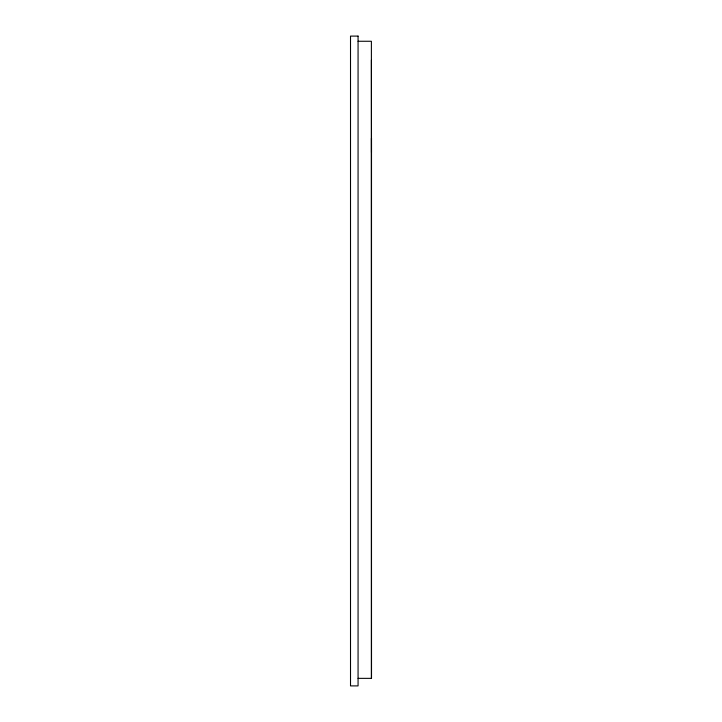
<?xml version="1.0" encoding="UTF-8"?>
<svg xmlns="http://www.w3.org/2000/svg" width="722" height="722" viewBox="0 0 722 722"><rect width="100%" height="100%" fill="white"/><g stroke="black" fill="none" stroke-linecap="round" stroke-linejoin="round"><path stroke-width="1.08" d="M358.067 41.262L371.388 41.262L371.478 678.355L358.067 678.355M371.397 60.07L371.487 152.432M371.487 138.191L371.478 678.355L371.487 138.191M358.067 36.1L350.513 36.1L350.513 685.9L358.067 685.9L358.067 36.1"/></g></svg>
